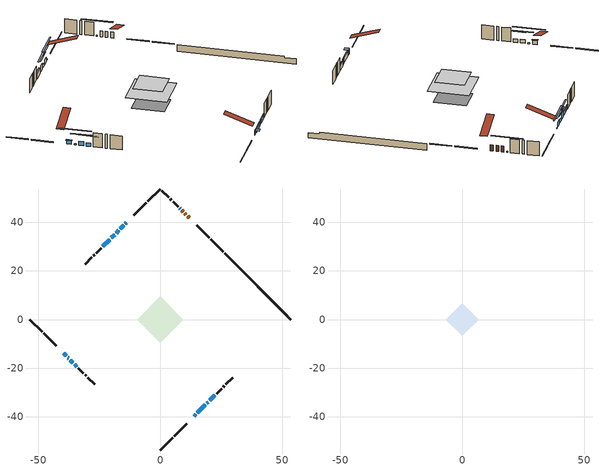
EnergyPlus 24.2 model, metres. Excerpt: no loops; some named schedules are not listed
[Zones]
conditioned space
 floor adiabatic (AdiabaticFloorConstruction): -9.52,0 0,9.52 9.52,0 0,-9.52 z2.9
 floor foundation (Slab1 construction): -6.79,0.73 -0.73,6.79 6.79,-0.73 0.73,-6.79 z-1.89
 wall outside (RimJoist1 construction): 0,-53.58 5.09,-48.49 / -53.58,0 -48.49,-5.09 / 0,53.58 -5.09,48.49 / 25.77,27.81 20.68,32.9 z0.46:0.76
 wall outside (RimJoist2 construction): 5.75,-47.83 10.84,-42.74 / -47.83,-5.75 -42.74,-10.84 / -5.75,47.83 -10.84,42.74 / 20.02,33.56 14.93,38.65 z0.46:0.76
 wall outside (AdiabaticWallConstruction 1): 11.89,41.7 11.22,42.36 / 10.57,43.01 10,43.58 / 9.34,44.24 8.8,44.78 z0.46:2.49
 wall outside (AdiabaticWallConstruction): 13.88,-39.7 14.61,-38.98 z0.46:2.04; 15.26,-38.32 18.49,-35.09 / 19.15,-34.43 19.69,-33.89 / 20.35,-33.24 22.47,-31.12 z0.46:2.06; -39.7,-13.88 -38.62,-14.96 / -36.92,-16.67 -35.84,-17.75 z0.46:1.81; 8.14,45.44 7.94,45.64 / -13.88,39.7 -14.28,39.3 / -37.96,-15.62 -37.57,-16.01 z0.46:0.82; -14.93,38.65 -16.35,37.23 / -20.75,32.84 -23.58,30 z0.46:2.11; -17.01,36.58 -18.09,35.5 z0.46:1.48; -18.74,34.84 -20.09,33.49 z0.46:2.54; -35.18,-18.4 -34.25,-19.34 z0.46:1.66
 wall outside (Wall1 construction): 23.12,-30.46 25.17,-28.41 / -33.59,-19.99 -31.55,-22.04 / -24.24,29.34 -26.28,27.3 / 7.29,46.29 5.25,48.34 z0.46:5.34
 wall outside (Wall2 construction): 25.82,-27.76 26.32,-27.26 / -30.89,-22.69 -30.39,-23.19 / -26.94,26.64 -27.44,26.14 / 4.59,48.99 4.09,49.49 z0.46:5.34
 wall outside (Wall3 construction): 26.98,-26.6 29.76,-23.83 / -29.73,-23.85 -26.96,-26.62 / -28.1,25.48 -30.87,22.71 / 3.43,50.15 0.66,52.93 z0.46:5.34
 wall foundation (FoundationWall1 construction): 26.43,27.16,-1.89 26.43,27.16,0.46 50.87,2.72,0.46 50.87,2.72,-0.08 53.58,0,-0.08 53.58,0,-1.89
 window (WindowConstruction 10): 13.88,-39.7 14.6,-38.98 z0.46:2.04
 window (WindowConstruction 7): 15.26,-38.32 18.49,-35.09 z0.46:2.06
 window (WindowConstruction 8): 19.15,-34.43 19.69,-33.89 z0.46:2.06
 window (WindowConstruction 9): -39.7,-13.88 -38.62,-14.96 z0.46:1.81
 window (WindowConstruction 11): 8.14,45.44 7.95,45.64 z0.46:0.82
 window (WindowConstruction 12): -13.88,39.7 -14.28,39.31 z0.46:0.82
 window (WindowConstruction 13): -37.96,-15.62 -37.57,-16.01 z0.46:0.82
 window (WindowConstruction): -14.93,38.65 -16.35,37.23 z0.46:2.11
 window (WindowConstruction 1): -17.01,36.57 -18.09,35.5 z0.46:1.47
 window (WindowConstruction 2): -18.74,34.84 -20.09,33.49 z0.46:2.54
 window (WindowConstruction 3): 20.35,-33.24 22.47,-31.12 z0.46:2.06
 window (WindowConstruction 4): -36.91,-16.67 -35.84,-17.74 z0.46:1.81
 window (WindowConstruction 5): -35.18,-18.4 -34.25,-19.33 z0.46:1.65
 window (WindowConstruction 6): -20.75,32.84 -23.58,30 z0.46:2.11
 door (Door): 11.88,41.7 11.22,42.36 z0.46:2.49
 door (Door 1): 10.57,43.02 10,43.58 z0.46:2.49
 door (Door 2): 9.34,44.24 8.8,44.78 z0.46:2.49
 ceiling adiabatic (AdiabaticFloorConstruction): 0,-9.52 9.52,0 0,9.52 -9.52,0 z2.9
attic - vented
 floor to conditioned space (Floor1 construction Reversed): -6.75,0 0,6.75 6.75,0 0,-6.75 z5.34
 roof outside (Roof1 construction): 13.23,-40.35,5.34 6.65,-33.78,8.44 4.92,-35.51,8.44 11.5,-42.09,5.34; -40.35,-13.23,5.34 -33.78,-6.65,8.44 -35.51,-4.92,8.44 -42.09,-11.5,5.34; -13.23,40.35,5.34 -6.65,33.78,8.44 -4.92,35.51,8.44 -11.5,42.09,5.34; 12.54,41.04,5.34 5.97,34.47,8.44 7.7,32.73,8.44 14.27,39.31,5.34
shading: 14.71,-38.87 13.78,-39.8 14.85,-40.88 15.79,-39.95 z2.19; 18.56,-35.02 15.2,-38.39 15.41,-38.6 18.77,-35.23 z2.15; 19.75,-33.83 19.09,-34.5 19.3,-34.71 19.97,-34.04 z2.15; -38.48,-15.1 -39.84,-13.74 -40.13,-14.03 -38.77,-15.4 z2.01; 4.38,49.21 11.71,41.87 12,42.16 4.67,49.5 z5.87; -17.85,35.74 -10.31,43.27 -10.6,43.56 -18.14,36.03 z5.87; -34,-19.58 -41.53,-12.05 -41.82,-12.34 -34.29,-19.87 z5.87; -18.22,35.36 -13.07,40.52 -13.36,40.81 -18.51,35.66 z4.75; -19.95,33.63 -15.14,38.44 -15.43,38.73 -20.24,33.92 z4.11; -21.96,31.63 -16.88,36.71 -17.17,37 -22.25,31.92 z5.18; 22.53,-31.05 20.28,-33.3 20.49,-33.51 22.74,-31.26 z2.15; -33.97,-19.61 -38.78,-14.8 -39.07,-15.09 -34.26,-19.9 z4.45; -32.38,-21.2 -37.05,-16.54 -37.34,-16.83 -32.67,-21.49 z4.29; -23.65,29.94 -20.68,32.9 -20.97,33.19 -23.94,30.23 z2.2
[Building]
Building 1: Terrain=Suburbs
[Site:Location]
Toronto City Centre_ON: Latitude {deg}=43.63; Longitude {deg}=-79.39; Time Zone {hr}=-5; Elevation {m}=77; Keep Site Location Information=Yes
[Site:GroundTemperature:Shallow]
5.01852, 3.26908, 3.12898, 3.95918, 7.29196, 10.6092, 13.4851, 15.3069, 15.4617, 13.9799, 11.1774, 7.9619
[Site:WaterMainsTemperature]
Calculation Method=Schedule; Temperature Schedule=mains temperature schedule
[Material] Roughness=Rough; Thermal Absorptance=0.9
Name | Thickness {m} | Conductivity {W/m-K} | Density {kg/m3} | Specific Heat {J/kg-K} | Solar Absorptance | Visible Absorptance
asphalt or fiberglass shingles | 0.00635 | 0.162714 | 1121.4 | 1465.45 | 0.4 | 0.4
ceiling loosefill ins | 0.0846667 | 0.0480833 | 16.02 | 1046.75 | 0.7 | 0.7
ceiling stud and cavity | 0.1397 | 0.162243 | 65.682 | 1177.47 | 0.7 | 0.7
concrete 4.0 in. | 0.1016 | 1.803125 | 2242.8 | 837.4 | 0.7 | 0.7
concrete 8.0 in. | 0.2032 | 1.803125 | 2242.8 | 837.4 | 0.7 | 0.7
door material | 0.04445 | 0.053851 | 512.64 | 1214.23 | 0.7 | 0.7
door material 1 | 0.04445 | 0.20624 | 512.64 | 1214.23 | 0.7 | 0.7
exterior vertical ins | 0.0460229 | 0.029427 | 32.04 | 1214.23 | 0.7 | 0.7
floor covering | 0.0127 | 0.0433444 | 54.468 | 1339.84 | 0.6 | 0.6
floor rigid ins; wall rigid ins | 0.512978 | 0.029427 | 32.04 | 1214.23 | 0.7 | 0.7
floor stud and cavity | 0.1397 | 1.75129 | 37.0049 | 1207.88 | 0.7 | 0.7
furniture material conditioned space 1 | 0.1524 | 0.115458 | 640.8 | 1214.23 | 0.6 | 0.6
gypsum board | 0.0127 | 0.160291 | 801 | 837.4 | 0.6 | 0.6
gypsum board 1 | 0.0127 | 0.160291 | 801 | 837.4 | 0.7 | 0.7
osb sheathing 0.5 in. | 0.0127 | 0.115458 | 512.64 | 1214.23 | 0.7 | 0.7
osb sheathing 0.75 in. | 0.01905 | 0.115458 | 512.64 | 1214.23 | 0.7 | 0.7
osb sheathing 2.0 in. | 0.0508 | 0.115458 | 512.64 | 1214.23 | 0.7 | 0.7
rim joist rigid ins | 0.051816 | 0.029427 | 32.04 | 1214.23 | 0.7 | 0.7
rim joist stud and cavity | 0.0508 | 0.0405436 | 125.044 | 1163.47 | 0.6 | 0.6
rim joist stud and cavity 1 | 0.0508 | 0.029095 | 125.044 | 1163.47 | 0.6 | 0.6
wall stud and cavity | 0.1397 | 0.0824723 | 139.0536 | 1170.24 | 0.7 | 0.7
wall stud and cavity 1 | 0.1397 | 0.0929022 | 139.0536 | 1170.24 | 0.7 | 0.7
wall stud and cavity 2 | 0.1397 | 0.0819611 | 139.0536 | 1170.24 | 0.7 | 0.7
wall stud and cavity 3 | 0.0889 | 0.380278 | 52.3479 | 1209.89 | 0.7 | 0.7
wall stud and cavity 4 | 0.0889 | 0.391764 | 83.0341 | 1211.67 | 0.7 | 0.7
wood siding | 0.0254 | 0.102417 | 544.68 | 1172.36 | 0.4 | 0.4
wood siding 1; wood siding 2; wood siding 3 | 0.0254 | 0.102417 | 544.68 | 1172.36 | 0.7 | 0.7
[WindowMaterial:SimpleGlazingSystem]
Name | U-Factor {W/m2-K} | Solar Heat Gain Coefficient
WindowMaterial | 3.29721 | 0.7
WindowMaterial 1 | 3.30119 | 0.67
WindowMaterial 2 | 4.56 | 0.68
WindowMaterial 3 | 3.29438 | 0.7
WindowMaterial 4 | 3.298918 | 0.68
WindowMaterial 5 | 3.296079 | 0.7
WindowMaterial 6 | 3.304596 | 0.65
WindowMaterial 7 | 3.7259 | 0.65
WindowMaterial 8 | 7.91684 | 0.35
[Construction]
AdiabaticFloorConstruction: floor stud and cavity, floor rigid ins, osb sheathing 0.75 in., floor covering
AdiabaticWallConstruction: wood siding 2, wall rigid ins, wall stud and cavity 3, gypsum board
AdiabaticWallConstruction 1: wood siding 3, wall rigid ins, wall stud and cavity 3, gypsum board
Door; Door 1: door material
Door 2: door material 1
Floor1 construction Reversed: gypsum board, ceiling stud and cavity, ceiling loosefill ins
FoundationWall1 construction: concrete 8.0 in., gypsum board 1
furniture construction conditioned space 1: furniture material conditioned space 1
PartitionWallConstruction: gypsum board, wall stud and cavity 4, gypsum board
RimJoist1 construction: wood siding 1, rim joist rigid ins, osb sheathing 2.0 in., rim joist stud and cavity
RimJoist2 construction: wood siding 1, osb sheathing 2.0 in., rim joist stud and cavity 1
Roof1 construction: asphalt or fiberglass shingles
Slab1 construction: concrete 4.0 in.
Wall1 construction: wood siding, osb sheathing 0.5 in., wall stud and cavity, gypsum board
Wall2 construction: wood siding, osb sheathing 0.5 in., wall stud and cavity 1, gypsum board
Wall3 construction: wood siding, osb sheathing 0.5 in., wall stud and cavity 2, gypsum board
WindowConstruction; WindowConstruction 6: WindowMaterial
WindowConstruction 1; WindowConstruction 5: WindowMaterial 1
WindowConstruction 10: WindowMaterial 7
WindowConstruction 11; WindowConstruction 12; WindowConstruction 13: WindowMaterial 8
WindowConstruction 2: WindowMaterial 2
WindowConstruction 3: WindowMaterial 3
WindowConstruction 4; WindowConstruction 9: WindowMaterial 4
WindowConstruction 7: WindowMaterial 5
WindowConstruction 8: WindowMaterial 6
[Zone] Multiplier=1; Part of Total Floor Area=Yes
Name | Volume {m3}
attic - vented | 45.8577
conditioned space | 686.4
[Space]
Name | Zone | Volume {m3}
attic - vented 1 | attic - vented | 45.8577
conditioned space 1 | conditioned space | 686.4
[ZoneInfiltration:EffectiveLeakageArea]
infil attic - vented 1: Zone or Space=attic - vented 1; Schedule=Always On Discrete; Effective Air Leakage Area {cm2}=3837.47; Stack Coefficient=0.000215535; Wind Coefficient=9.91925e-06
[ZoneMixing]
whole house fan mix: Zone or Space=attic - vented; Schedule=Always On Continuous; Design Flow Rate Calculation Method=Flow/Zone; Design Flow Rate {m3/s}=0; Source Zone or Space=conditioned space
[SurfaceProperty:ExposedFoundationPerimeter]
Slab1: Exposed Perimeter Calculation Method=TotalExposedPerimeter; Total Exposed Perimeter {m}=38.404
[InternalMass] Zone or ZoneList=conditioned space; Space or SpaceList=conditioned space 1
Name | Construction | Surface Area {m2}
furniture mass conditioned space 1 | furniture construction conditioned space 1 | 108.96
partition wall mass | PartitionWallConstruction | 272.4
[Lights]
interior lighting: Zone or ZoneList or Space or SpaceList=conditioned space 1; Schedule=interior lighting schedule; Design Level Calculation Method=LightingLevel; Lighting Level {W}=343.2; Return Air Fraction=0; Fraction Radiant=0.6; Fraction Visible=0.2; Fraction Replaceable=1
[People]
occupants: Zone or ZoneList or Space or SpaceList=conditioned space 1; Number of People Schedule=occupants schedule; Number of People Calculation Method=People; Number of People=3; Fraction Radiant=0.314171; Sensible Heat Fraction=0.56303; Activity Level Schedule=occupants activity schedule; Carbon Dioxide Generation Rate {m3/s-W}=0; Enable ASHRAE 55 Comfort Warnings=No; Mean Radiant Temperature Calculation Type=EnclosureAveraged
[ElectricEquipment] Zone or ZoneList or Space or SpaceList=conditioned space 1; Design Level Calculation Method=EquipmentLevel
Name | Schedule | Design Level {W} | Fraction Latent | Fraction Radiant | Fraction Lost
clothes dryer | clothes dryer schedule | 140.772 | 0.015 | 0.081 | 0.85
clothes washer | clothes washer schedule | 32.1985 | 0.03 | 0.162 | 0.7
cooking range | cooking range schedule | 215.147 | 0.08 | 0.432 | 0.2
dishwasher | dishwasher schedule | 66.8632 | 0.3 | 0.18 | 0.4
fridge | fridge schedule | 72.9452 | 0 | 0.6 | 0
mech vent bath fan 0 | mech vent bath fan 0 schedule | 50.2 | 0 | 0 | 1
mech vent bath fan 1 | mech vent bath fan 1 schedule | 50.2 | 0 | 0 | 1
mech vent bath fan 2 | mech vent bath fan 2 schedule | 50.2 | 0 | 0 | 1
mech vent house fan | mech vent house fan schedule | 0 | 0 | 0 | 1
mech vent house fan cfis | mech vent house fan cfis schedule | 0 | 0 | 0 | 0
mech vent range fan 0 | mech vent range fan 0 schedule | 57 | 0 | 0 | 1
misc plug loads | misc plug loads schedule | 494.7 | 0.045 | 0.513 | 0.1
whole house fan | Always On Discrete | 0 | 0 | 0 | 1
[OtherEquipment] Zone or ZoneList or Space or SpaceList=conditioned space 1; Design Level Calculation Method=EquipmentLevel
Name | Fuel Type | Schedule | Design Level {W} | Fraction Latent | Fraction Radiant | Fraction Lost
clothes dryer 1 | Electricity | clothes dryer schedule | 0 | 0.015 | 0.081 | 0.85
cooking range 1 | Electricity | cooking range schedule | 0 | 0.08 | 0.432 | 0.2
general water use latent | None | general water use schedule | 62.594 | 1 | 0 | 0
general water use sensible | None | general water use schedule | -61.6891 | 0 | 0.6 | 0
mech vent house fan latent load | None | Always On Discrete | 0 | 1 | 0 | 0
mech vent house fan sensible load | None | Always On Discrete | 0 | 0 | 0 | 0
water heater energy adjustment1 | NaturalGas | Always On Discrete | 0.01 | 0 | 0 | 1
[ZoneInfiltration:DesignFlowRate] Zone or ZoneList or Space or SpaceList=conditioned space 1; Schedule=Always On Discrete; Design Flow Rate Calculation Method=Flow/Zone; Design Flow Rate {m3/s}=0
infil flow; natural vent flow; whole house fan flow
[Foundation:Kiva]
Foundation Kiva 1: Initial Indoor Air Temperature {C}=18; Wall Height Above Grade {m}=0.460004; Wall Depth Below Slab {m}=0.2032; Custom Block Material Name 1=exterior vertical ins; Custom Block Depth 1 {m}=2.350008; Custom Block X Position 1 {m}=0.2159; Custom Block Z Position 1 {m}=0
[Foundation:Kiva:Settings]
Soil Conductivity {W/m-K}=0.849921; Soil Density {kg/m3}=1842.3; Soil Specific Heat {J/kg-K}=418.7; Ground Solar Absorptivity=0.9; Ground Thermal Absorptivity=0.9; Ground Surface Roughness {m}=0.03; Far-Field Width {m}=40; Deep-Ground Boundary Condition=ZeroFlux; Deep-Ground Depth {m}=40; Minimum Cell Dimension {m}=0.2; Maximum Cell Growth Coefficient=3; Simulation Timestep=Timestep
[Exterior:Lights]
exterior lighting: Schedule=exterior lighting schedule; Design Level {W}=75.6
[Schedule:Constant]
Name | Hourly Value
Always On Continuous; mech vent house fan schedule; mech vent house fan cfis schedule; Always On Discrete | 1
occupants activity schedule | 117.228
fridge schedule | 0
[Schedule:Week:Daily]
interior lighting schedule Week Rule - Jan1-Jan27: interior lighting schedule day, interior lighting schedule day, interior lighting schedule day, interior lighting schedule day, interior lighting schedule day, interior lighting schedule day, interior lighting schedule day, interior lighting schedule default day, interior lighting schedule default day, interior lighting schedule default day, interior lighting schedule default day, interior lighting schedule default day
interior lighting schedule Week Rule - Jan28-Feb3: interior lighting schedule day, interior lighting schedule day, interior lighting schedule day, interior lighting schedule day, interior lighting schedule day 1, interior lighting schedule day 1, interior lighting schedule day 1, interior lighting schedule default day, interior lighting schedule default day, interior lighting schedule default day, interior lighting schedule default day, interior lighting schedule default day
interior lighting schedule Week Rule - Feb4-Feb24: interior lighting schedule day 1, interior lighting schedule day 1, interior lighting schedule day 1, interior lighting schedule day 1, interior lighting schedule day 1, interior lighting schedule day 1, interior lighting schedule day 1, interior lighting schedule default day, interior lighting schedule default day, interior lighting schedule default day, interior lighting schedule default day, interior lighting schedule default day
interior lighting schedule Week Rule - Feb25-Mar3: interior lighting schedule day 1, interior lighting schedule day 1, interior lighting schedule day 1, interior lighting schedule day 1, interior lighting schedule day 2, interior lighting schedule day 2, interior lighting schedule day 2, interior lighting schedule default day, interior lighting schedule default day, interior lighting schedule default day, interior lighting schedule default day, interior lighting schedule default day
interior lighting schedule Week Rule - Mar4-Mar31: interior lighting schedule day 2, interior lighting schedule day 2, interior lighting schedule day 2, interior lighting schedule day 2, interior lighting schedule day 2, interior lighting schedule day 2, interior lighting schedule day 2, interior lighting schedule default day, interior lighting schedule default day, interior lighting schedule default day, interior lighting schedule default day, interior lighting schedule default day
interior lighting schedule Week Rule - Apr1-Apr28: interior lighting schedule day 3, interior lighting schedule day 3, interior lighting schedule day 3, interior lighting schedule day 3, interior lighting schedule day 3, interior lighting schedule day 3, interior lighting schedule day 3, interior lighting schedule default day, interior lighting schedule default day, interior lighting schedule default day, interior lighting schedule default day, interior lighting schedule default day
interior lighting schedule Week Rule - Apr29-May5: interior lighting schedule day 3, interior lighting schedule day 3, interior lighting schedule day 4, interior lighting schedule day 4, interior lighting schedule day 4, interior lighting schedule day 4, interior lighting schedule day 4, interior lighting schedule default day, interior lighting schedule default day, interior lighting schedule default day, interior lighting schedule default day, interior lighting schedule default day
interior lighting schedule Week Rule - May6-May26: interior lighting schedule day 4, interior lighting schedule day 4, interior lighting schedule day 4, interior lighting schedule day 4, interior lighting schedule day 4, interior lighting schedule day 4, interior lighting schedule day 4, interior lighting schedule default day, interior lighting schedule default day, interior lighting schedule default day, interior lighting schedule default day, interior lighting schedule default day
interior lighting schedule Week Rule - May27-Jun2: interior lighting schedule day 4, interior lighting schedule day 4, interior lighting schedule day 4, interior lighting schedule day 4, interior lighting schedule day 4, interior lighting schedule day 5, interior lighting schedule day 5, interior lighting schedule default day, interior lighting schedule default day, interior lighting schedule default day, interior lighting schedule default day, interior lighting schedule default day
interior lighting schedule Week Rule - Jun3-Jun30: interior lighting schedule day 5, interior lighting schedule day 5, interior lighting schedule day 5, interior lighting schedule day 5, interior lighting schedule day 5, interior lighting schedule day 5, interior lighting schedule day 5, interior lighting schedule default day, interior lighting schedule default day, interior lighting schedule default day, interior lighting schedule default day, interior lighting schedule default day
interior lighting schedule Week Rule - Jul1-Jul28: interior lighting schedule day 6, interior lighting schedule day 6, interior lighting schedule day 6, interior lighting schedule day 6, interior lighting schedule day 6, interior lighting schedule day 6, interior lighting schedule day 6, interior lighting schedule default day, interior lighting schedule default day, interior lighting schedule default day, interior lighting schedule default day, interior lighting schedule default day
interior lighting schedule Week Rule - Jul29-Aug4: interior lighting schedule day 6, interior lighting schedule day 6, interior lighting schedule day 6, interior lighting schedule day 7, interior lighting schedule day 7, interior lighting schedule day 7, interior lighting schedule day 7, interior lighting schedule default day, interior lighting schedule default day, interior lighting schedule default day, interior lighting schedule default day, interior lighting schedule default day
interior lighting schedule Week Rule - Aug5-Aug25: interior lighting schedule day 7, interior lighting schedule day 7, interior lighting schedule day 7, interior lighting schedule day 7, interior lighting schedule day 7, interior lighting schedule day 7, interior lighting schedule day 7, interior lighting schedule default day, interior lighting schedule default day, interior lighting schedule default day, interior lighting schedule default day, interior lighting schedule default day
interior lighting schedule Week Rule - Aug26-Sep1: interior lighting schedule day 7, interior lighting schedule day 7, interior lighting schedule day 7, interior lighting schedule day 7, interior lighting schedule day 7, interior lighting schedule day 7, interior lighting schedule day 8, interior lighting schedule default day, interior lighting schedule default day, interior lighting schedule default day, interior lighting schedule default day, interior lighting schedule default day
interior lighting schedule Week Rule - Sep2-Sep29: interior lighting schedule day 8, interior lighting schedule day 8, interior lighting schedule day 8, interior lighting schedule day 8, interior lighting schedule day 8, interior lighting schedule day 8, interior lighting schedule day 8, interior lighting schedule default day, interior lighting schedule default day, interior lighting schedule default day, interior lighting schedule default day, interior lighting schedule default day
interior lighting schedule Week Rule - Sep30-Oct6: interior lighting schedule day 8, interior lighting schedule day 9, interior lighting schedule day 9, interior lighting schedule day 9, interior lighting schedule day 9, interior lighting schedule day 9, interior lighting schedule day 9, interior lighting schedule default day, interior lighting schedule default day, interior lighting schedule default day, interior lighting schedule default day, interior lighting schedule default day
interior lighting schedule Week Rule - Oct7-Oct27: interior lighting schedule day 9, interior lighting schedule day 9, interior lighting schedule day 9, interior lighting schedule day 9, interior lighting schedule day 9, interior lighting schedule day 9, interior lighting schedule day 9, interior lighting schedule default day, interior lighting schedule default day, interior lighting schedule default day, interior lighting schedule default day, interior lighting schedule default day
interior lighting schedule Week Rule - Oct28-Nov3: interior lighting schedule day 9, interior lighting schedule day 9, interior lighting schedule day 9, interior lighting schedule day 9, interior lighting schedule day 10, interior lighting schedule day 10, interior lighting schedule day 10, interior lighting schedule default day, interior lighting schedule default day, interior lighting schedule default day, interior lighting schedule default day, interior lighting schedule default day
interior lighting schedule Week Rule - Nov4-Nov24: interior lighting schedule day 10, interior lighting schedule day 10, interior lighting schedule day 10, interior lighting schedule day 10, interior lighting schedule day 10, interior lighting schedule day 10, interior lighting schedule day 10, interior lighting schedule default day, interior lighting schedule default day, interior lighting schedule default day, interior lighting schedule default day, interior lighting schedule default day
interior lighting schedule Week Rule - Nov25-Dec1: interior lighting schedule day 10, interior lighting schedule day 10, interior lighting schedule day 10, interior lighting schedule day 10, interior lighting schedule day 10, interior lighting schedule day 10, interior lighting schedule day 11, interior lighting schedule default day, interior lighting schedule default day, interior lighting schedule default day, interior lighting schedule default day, interior lighting schedule default day
interior lighting schedule Week Rule - Dec2-Dec31: interior lighting schedule day 11, interior lighting schedule day 11, interior lighting schedule day 11, interior lighting schedule day 11, interior lighting schedule day 11, interior lighting schedule day 11, interior lighting schedule day 11, interior lighting schedule default day, interior lighting schedule default day, interior lighting schedule default day, interior lighting schedule default day, interior lighting schedule default day
occupants schedule Week Rule - Jan1-Dec31: occupants schedule day, occupants schedule day, occupants schedule day, occupants schedule day, occupants schedule day, occupants schedule day, occupants schedule day, occupants schedule default day, occupants schedule default day, occupants schedule default day, occupants schedule default day, occupants schedule default day
clothes dryer schedule Week Rule - Jan1-Dec31: clothes dryer schedule day, clothes dryer schedule day, clothes dryer schedule day, clothes dryer schedule day, clothes dryer schedule day, clothes dryer schedule day, clothes dryer schedule day, clothes dryer schedule default day, clothes dryer schedule default day, clothes dryer schedule default day, clothes dryer schedule default day, clothes dryer schedule default day
clothes washer schedule Week Rule - Jan1-Dec31: clothes washer schedule day, clothes washer schedule day, clothes washer schedule day, clothes washer schedule day, clothes washer schedule day, clothes washer schedule day, clothes washer schedule day, clothes washer schedule default day, clothes washer schedule default day, clothes washer schedule default day, clothes washer schedule default day, clothes washer schedule default day
cooking range schedule Week Rule - Jan1-Dec31: cooking range schedule day, cooking range schedule day, cooking range schedule day, cooking range schedule day, cooking range schedule day, cooking range schedule day, cooking range schedule day, cooking range schedule default day, cooking range schedule default day, cooking range schedule default day, cooking range schedule default day, cooking range schedule default day
dishwasher schedule Week Rule - Jan1-Dec31: dishwasher schedule day, dishwasher schedule day, dishwasher schedule day, dishwasher schedule day, dishwasher schedule day, dishwasher schedule day, dishwasher schedule day, dishwasher schedule default day, dishwasher schedule default day, dishwasher schedule default day, dishwasher schedule default day, dishwasher schedule default day
mech vent bath fan 0 schedule Week Rule - Jan1-Dec31: mech vent bath fan 0 schedule day, mech vent bath fan 0 schedule day, mech vent bath fan 0 schedule day, mech vent bath fan 0 schedule day, mech vent bath fan 0 schedule day, mech vent bath fan 0 schedule day, mech vent bath fan 0 schedule day, mech vent bath fan 0 schedule default day, mech vent bath fan 0 schedule default day, mech vent bath fan 0 schedule default day, mech vent bath fan 0 schedule default day, mech vent bath fan 0 schedule default day
mech vent bath fan 1 schedule Week Rule - Jan1-Dec31: mech vent bath fan 1 schedule day, mech vent bath fan 1 schedule day, mech vent bath fan 1 schedule day, mech vent bath fan 1 schedule day, mech vent bath fan 1 schedule day, mech vent bath fan 1 schedule day, mech vent bath fan 1 schedule day, mech vent bath fan 1 schedule default day, mech vent bath fan 1 schedule default day, mech vent bath fan 1 schedule default day, mech vent bath fan 1 schedule default day, mech vent bath fan 1 schedule default day
mech vent bath fan 2 schedule Week Rule - Jan1-Dec31: mech vent bath fan 2 schedule day, mech vent bath fan 2 schedule day, mech vent bath fan 2 schedule day, mech vent bath fan 2 schedule day, mech vent bath fan 2 schedule day, mech vent bath fan 2 schedule day, mech vent bath fan 2 schedule day, mech vent bath fan 2 schedule default day, mech vent bath fan 2 schedule default day, mech vent bath fan 2 schedule default day, mech vent bath fan 2 schedule default day, mech vent bath fan 2 schedule default day
mech vent range fan 0 schedule Week Rule - Jan1-Dec31: mech vent range fan 0 schedule day, mech vent range fan 0 schedule day, mech vent range fan 0 schedule day, mech vent range fan 0 schedule day, mech vent range fan 0 schedule day, mech vent range fan 0 schedule day, mech vent range fan 0 schedule day, mech vent range fan 0 schedule default day, mech vent range fan 0 schedule default day, mech vent range fan 0 schedule default day, mech vent range fan 0 schedule default day, mech vent range fan 0 schedule default day
misc plug loads schedule Week Rule - Jan1-Dec31: misc plug loads schedule day, misc plug loads schedule day, misc plug loads schedule day, misc plug loads schedule day, misc plug loads schedule day, misc plug loads schedule day, misc plug loads schedule day, misc plug loads schedule default day, misc plug loads schedule default day, misc plug loads schedule default day, misc plug loads schedule default day, misc plug loads schedule default day
general water use schedule Week Rule - Jan1-Dec31: general water use schedule day, general water use schedule day, general water use schedule day, general water use schedule day, general water use schedule day, general water use schedule day, general water use schedule day, general water use schedule default day, general water use schedule default day, general water use schedule default day, general water use schedule default day, general water use schedule default day
exterior lighting schedule Week Rule - Jan1-Jan27: exterior lighting schedule day, exterior lighting schedule day, exterior lighting schedule day, exterior lighting schedule day, exterior lighting schedule day, exterior lighting schedule day, exterior lighting schedule day, exterior lighting schedule default day, exterior lighting schedule default day, exterior lighting schedule default day, exterior lighting schedule default day, exterior lighting schedule default day
exterior lighting schedule Week Rule - Jan28-Feb3: exterior lighting schedule day, exterior lighting schedule day, exterior lighting schedule day, exterior lighting schedule day, exterior lighting schedule day 1, exterior lighting schedule day 1, exterior lighting schedule day 1, exterior lighting schedule default day, exterior lighting schedule default day, exterior lighting schedule default day, exterior lighting schedule default day, exterior lighting schedule default day
exterior lighting schedule Week Rule - Feb4-Feb24: exterior lighting schedule day 1, exterior lighting schedule day 1, exterior lighting schedule day 1, exterior lighting schedule day 1, exterior lighting schedule day 1, exterior lighting schedule day 1, exterior lighting schedule day 1, exterior lighting schedule default day, exterior lighting schedule default day, exterior lighting schedule default day, exterior lighting schedule default day, exterior lighting schedule default day
exterior lighting schedule Week Rule - Feb25-Mar3: exterior lighting schedule day 1, exterior lighting schedule day 1, exterior lighting schedule day 1, exterior lighting schedule day 1, exterior lighting schedule day 2, exterior lighting schedule day 2, exterior lighting schedule day 2, exterior lighting schedule default day, exterior lighting schedule default day, exterior lighting schedule default day, exterior lighting schedule default day, exterior lighting schedule default day
exterior lighting schedule Week Rule - Mar4-Mar31: exterior lighting schedule day 2, exterior lighting schedule day 2, exterior lighting schedule day 2, exterior lighting schedule day 2, exterior lighting schedule day 2, exterior lighting schedule day 2, exterior lighting schedule day 2, exterior lighting schedule default day, exterior lighting schedule default day, exterior lighting schedule default day, exterior lighting schedule default day, exterior lighting schedule default day
exterior lighting schedule Week Rule - Apr1-Apr28: exterior lighting schedule day 3, exterior lighting schedule day 3, exterior lighting schedule day 3, exterior lighting schedule day 3, exterior lighting schedule day 3, exterior lighting schedule day 3, exterior lighting schedule day 3, exterior lighting schedule default day, exterior lighting schedule default day, exterior lighting schedule default day, exterior lighting schedule default day, exterior lighting schedule default day
exterior lighting schedule Week Rule - Apr29-May5: exterior lighting schedule day 3, exterior lighting schedule day 3, exterior lighting schedule day 4, exterior lighting schedule day 4, exterior lighting schedule day 4, exterior lighting schedule day 4, exterior lighting schedule day 4, exterior lighting schedule default day, exterior lighting schedule default day, exterior lighting schedule default day, exterior lighting schedule default day, exterior lighting schedule default day
exterior lighting schedule Week Rule - May6-May26: exterior lighting schedule day 4, exterior lighting schedule day 4, exterior lighting schedule day 4, exterior lighting schedule day 4, exterior lighting schedule day 4, exterior lighting schedule day 4, exterior lighting schedule day 4, exterior lighting schedule default day, exterior lighting schedule default day, exterior lighting schedule default day, exterior lighting schedule default day, exterior lighting schedule default day
exterior lighting schedule Week Rule - May27-Jun2: exterior lighting schedule day 4, exterior lighting schedule day 4, exterior lighting schedule day 4, exterior lighting schedule day 4, exterior lighting schedule day 4, exterior lighting schedule day 5, exterior lighting schedule day 5, exterior lighting schedule default day, exterior lighting schedule default day, exterior lighting schedule default day, exterior lighting schedule default day, exterior lighting schedule default day
exterior lighting schedule Week Rule - Jun3-Jun30: exterior lighting schedule day 5, exterior lighting schedule day 5, exterior lighting schedule day 5, exterior lighting schedule day 5, exterior lighting schedule day 5, exterior lighting schedule day 5, exterior lighting schedule day 5, exterior lighting schedule default day, exterior lighting schedule default day, exterior lighting schedule default day, exterior lighting schedule default day, exterior lighting schedule default day
exterior lighting schedule Week Rule - Jul1-Jul28: exterior lighting schedule day 6, exterior lighting schedule day 6, exterior lighting schedule day 6, exterior lighting schedule day 6, exterior lighting schedule day 6, exterior lighting schedule day 6, exterior lighting schedule day 6, exterior lighting schedule default day, exterior lighting schedule default day, exterior lighting schedule default day, exterior lighting schedule default day, exterior lighting schedule default day
exterior lighting schedule Week Rule - Jul29-Aug4: exterior lighting schedule day 6, exterior lighting schedule day 6, exterior lighting schedule day 6, exterior lighting schedule day 7, exterior lighting schedule day 7, exterior lighting schedule day 7, exterior lighting schedule day 7, exterior lighting schedule default day, exterior lighting schedule default day, exterior lighting schedule default day, exterior lighting schedule default day, exterior lighting schedule default day
exterior lighting schedule Week Rule - Aug5-Aug25: exterior lighting schedule day 7, exterior lighting schedule day 7, exterior lighting schedule day 7, exterior lighting schedule day 7, exterior lighting schedule day 7, exterior lighting schedule day 7, exterior lighting schedule day 7, exterior lighting schedule default day, exterior lighting schedule default day, exterior lighting schedule default day, exterior lighting schedule default day, exterior lighting schedule default day
[Schedule:Year]
interior lighting schedule: interior lighting schedule Week Rule - Jan1-Jan27, 1, 1, 1, 27, interior lighting schedule Week Rule - Jan28-Feb3, 1, 28, 2, 3, interior lighting schedule Week Rule - Feb4-Feb24, 2, 4, 2, 24, interior lighting schedule Week Rule - Feb25-Mar3, 2, 25, 3, 3, interior lighting schedule Week Rule - Mar4-Mar31, 3, 4, 3, 31, interior lighting schedule Week Rule - Apr1-Apr28, 4, 1, 4, 28, interior lighting schedule Week Rule - Apr29-May5, 4, 29, 5, 5, interior lighting schedule Week Rule - May6-May26, 5, 6, 5, 26, interior lighting schedule Week Rule - May27-Jun2, 5, 27, 6, 2, interior lighting schedule Week Rule - Jun3-Jun30, 6, 3, 6, 30, interior lighting schedule Week Rule - Jul1-Jul28, 7, 1, 7, 28, interior lighting schedule Week Rule - Jul29-Aug4, 7, 29, 8, 4, interior lighting schedule Week Rule - Aug5-Aug25, 8, 5, 8, 25, interior lighting schedule Week Rule - Aug26-Sep1, 8, 26, 9, 1, interior lighting schedule Week Rule - Sep2-Sep29, 9, 2, 9, 29, interior lighting schedule Week Rule - Sep30-Oct6, 9, 30, 10, 6, interior lighting schedule Week Rule - Oct7-Oct27, 10, 7, 10, 27, interior lighting schedule Week Rule - Oct28-Nov3, 10, 28, 11, 3, interior lighting schedule Week Rule - Nov4-Nov24, 11, 4, 11, 24, interior lighting schedule Week Rule - Nov25-Dec1, 11, 25, 12, 1, interior lighting schedule Week Rule - Dec2-Dec31, 12, 2, 12, 31
occupants schedule: occupants schedule Week Rule - Jan1-Dec31, 1, 1, 12, 31
clothes dryer schedule: clothes dryer schedule Week Rule - Jan1-Dec31, 1, 1, 12, 31
clothes washer schedule: clothes washer schedule Week Rule - Jan1-Dec31, 1, 1, 12, 31
cooking range schedule: cooking range schedule Week Rule - Jan1-Dec31, 1, 1, 12, 31
dishwasher schedule: dishwasher schedule Week Rule - Jan1-Dec31, 1, 1, 12, 31
mech vent bath fan 0 schedule: mech vent bath fan 0 schedule Week Rule - Jan1-Dec31, 1, 1, 12, 31
mech vent bath fan 1 schedule: mech vent bath fan 1 schedule Week Rule - Jan1-Dec31, 1, 1, 12, 31
mech vent bath fan 2 schedule: mech vent bath fan 2 schedule Week Rule - Jan1-Dec31, 1, 1, 12, 31
mech vent range fan 0 schedule: mech vent range fan 0 schedule Week Rule - Jan1-Dec31, 1, 1, 12, 31
misc plug loads schedule: misc plug loads schedule Week Rule - Jan1-Dec31, 1, 1, 12, 31
general water use schedule: general water use schedule Week Rule - Jan1-Dec31, 1, 1, 12, 31
exterior lighting schedule: exterior lighting schedule Week Rule - Jan1-Jan27, 1, 1, 1, 27, exterior lighting schedule Week Rule - Jan28-Feb3, 1, 28, 2, 3, exterior lighting schedule Week Rule - Feb4-Feb24, 2, 4, 2, 24, exterior lighting schedule Week Rule - Feb25-Mar3, 2, 25, 3, 3, exterior lighting schedule Week Rule - Mar4-Mar31, 3, 4, 3, 31, exterior lighting schedule Week Rule - Apr1-Apr28, 4, 1, 4, 28, exterior lighting schedule Week Rule - Apr29-May5, 4, 29, 5, 5, exterior lighting schedule Week Rule - May6-May26, 5, 6, 5, 26, exterior lighting schedule Week Rule - May27-Jun2, 5, 27, 6, 2, exterior lighting schedule Week Rule - Jun3-Jun30, 6, 3, 6, 30, exterior lighting schedule Week Rule - Jul1-Jul28, 7, 1, 7, 28, exterior lighting schedule Week Rule - Jul29-Aug4, 7, 29, 8, 4, exterior lighting schedule Week Rule - Aug5-Aug25, 8, 5, 8, 25, exterior lighting schedule Week Rule - Aug26-Sep1, 8, 26, 9, 1, exterior lighting schedule Week Rule - Sep2-Sep29, 9, 2, 9, 29, exterior lighting schedule Week Rule - Sep30-Oct6, 9, 30, 10, 6, exterior lighting schedule Week Rule - Oct7-Oct27, 10, 7, 10, 27, exterior lighting schedule Week Rule - Oct28-Nov3, 10, 28, 11, 3, exterior lighting schedule Week Rule - Nov4-Nov24, 11, 4, 11, 24, exterior lighting schedule Week Rule - Nov25-Dec1, 11, 25, 12, 1, exterior lighting schedule Week Rule - Dec2-Dec31, 12, 2, 12, 31
[Schedule:Compact]
mains temperature schedule: Through: 01/01, For: AllDays, Until: 24:00, 8.80333, Through: 01/02, For: AllDays, Until: 24:00, 8.74333, Through: 01/03, For: AllDays, Until: 24:00, 8.68389, Through: 01/04, For: AllDays, Until: 24:00, 8.62611, Through: 01/05, For: AllDays, Until: 24:00, 8.56944, Through: 01/06, For: AllDays, Until: 24:00, 8.51389, Through: 01/07, For: AllDays, Until: 24:00, 8.45944, Through: 01/08, For: AllDays, Until: 24:00, 8.40611, Through: 01/09, For: AllDays, Until: 24:00, 8.35389, Through: 01/10, For: AllDays, Until: 24:00, 8.30278, Through: 01/11, For: AllDays, Until: 24:00, 8.25333, Through: 01/12, For: AllDays, Until: 24:00, 8.205, Through: 01/13, For: AllDays, Until: 24:00, 8.15778, Through: 01/14, For: AllDays, Until: 24:00, 8.11222, Through: 01/15, For: AllDays, Until: 24:00, 8.06778, Through: 01/16, For: AllDays, Until: 24:00, 8.02444, Through: 01/17, For: AllDays, Until: 24:00, 7.98222, Through: 01/18, For: AllDays, Until: 24:00, 7.94167, Through: 01/19, For: AllDays, Until: 24:00, 7.90222, Through: 01/20, For: AllDays, Until: 24:00, 7.86444, Through: 01/21, For: AllDays, Until: 24:00, 7.82778, Through: 01/22, For: AllDays, Until: 24:00, 7.79278, Through: 01/23, For: AllDays, Until: 24:00, 7.75889, Through: 01/24, For: AllDays, Until: 24:00, 7.72667, Through: 01/25, For: AllDays, Until: 24:00, 7.69556, Through: 01/26, For: AllDays, Until: 24:00, 7.66611, Through: 01/27, For: AllDays, Until: 24:00, 7.63778, Through: 01/28, For: AllDays, Until: 24:00, 7.61111, Through: 01/29, For: AllDays, Until: 24:00, 7.58556, Through: 01/30, For: AllDays, Until: 24:00, 7.56167, Through: 01/31, For: AllDays, Until: 24:00, 7.53944, Through: 02/01, For: AllDays, Until: 24:00, 7.51833, Through: 02/02, For: AllDays, Until: 24:00, 7.49889, Through: 02/03, For: AllDays, Until: 24:00, 7.48111, Through: 02/04, For: AllDays, Until: 24:00, 7.46444, Through: 02/05, For: AllDays, Until: 24:00, 7.44944, Through: 02/06, For: AllDays, Until: 24:00, 7.43556, Through: 02/07, For: AllDays, Until: 24:00, 7.42333, Through: 02/08, For: AllDays, Until: 24:00, 7.41278, Through: 02/09, For: AllDays, Until: 24:00, 7.40389, Through: 02/10, For: AllDays, Until: 24:00, 7.39611, Through: 02/11, For: AllDays, Until: 24:00, 7.39, Through: 02/12, For: AllDays, Until: 24:00, 7.38556, Through: 02/13, For: AllDays, Until: 24:00, 7.38222, Through: 02/14, For: AllDays, Until: 24:00, 7.38056, Through: 02/15, For: AllDays, Until: 24:00, 7.38056, Through: 02/16, For: AllDays, Until: 24:00, 7.38222, Through: 02/17, For: AllDays, Until: 24:00, 7.385, Through: 02/18, For: AllDays, Until: 24:00, 7.38944, Through: 02/19, For: AllDays, Until: 24:00, 7.395, Through: 02/20, For: AllDays, Until: 24:00, 7.40278, Through: 02/21, For: AllDays, Until: 24:00, 7.41167, Through: 02/22, For: AllDays, Until: 24:00, 7.42222, Through: 02/23, For: AllDays, Until: 24:00, 7.43389, Through: 02/24, For: AllDays, Until: 24:00, 7.44722, Through: 02/25, For: AllDays, Until: 24:00, 7.46222, Through: 02/26, For: AllDays, Until: 24:00, 7.47833, Through: 02/27, For: AllDays, Until: 24:00, 7.49611, Through: 02/28, For: AllDays, Until: 24:00, 7.51556, Through: 03/01, For: AllDays, Until: 24:00, 7.53667, Through: 03/02, For: AllDays, Until: 24:00, 7.55889, Through: 03/03, For: AllDays, Until: 24:00, 7.58222, Through: 03/04, For: AllDays, Until: 24:00, 7.60722, Through: 03/05, For: AllDays, Until: 24:00, 7.63389, Through: 03/06, For: AllDays, Until: 24:00, 7.66222, Through: 03/07, For: AllDays, Until: 24:00, 7.69111, Through: 03/08, For: AllDays, Until: 24:00, 7.72222, Through: 03/09, For: AllDays, Until: 24:00, 7.75444, Through: 03/10, For: AllDays, Until: 24:00, 7.78778, Through: 03/11, For: AllDays, Until: 24:00, 7.82278, Through: 03/12, For: AllDays, Until: 24:00, 7.85944, Through: 03/13, For: AllDays, Until: 24:00, 7.89722, Through: 03/14, For: AllDays, Until: 24:00, 7.93611, Through: 03/15, For: AllDays, Until: 24:00, 7.97667, Through: 03/16, For: AllDays, Until: 24:00, 8.01833, Through: 03/17, For: AllDays, Until: 24:00, 8.06167, Through: 03/18, For: AllDays, Until: 24:00, 8.10611, Through: 03/19, For: AllDays, Until: 24:00, 8.15167, Through: 03/20, For: AllDays, Until: 24:00, 8.19833, Through: 03/21, For: AllDays, Until: 24:00, 8.24667, Through: 03/22, For: AllDays, Until: 24:00, 8.29611, Through: 03/23, For: AllDays, Until: 24:00, 8.34667, Through: 03/24, For: AllDays, Until: 24:00, 8.39889, Through: 03/25, For: AllDays, Until: 24:00, 8.45167, Through: 03/26, For: AllDays, Until: 24:00, 8.50611, Through: 03/27, For: AllDays, Until: 24:00, 8.56167, Through: 03/28, For: AllDays, Until: 24:00, 8.61833, Through: 03/29, For: AllDays, Until: 24:00, 8.67611, Through: 03/30, For: AllDays, Until: 24:00, 8.735, Through: 03/31, For: AllDays, Until: 24:00, 8.795, Through: 04/01, For: AllDays, Until: 24:00, 8.85611, Through: 04/02, For: AllDays, Until: 24:00, 8.91833, Through: 04/03, For: AllDays, Until: 24:00, 8.98167, Through: 04/04, For: AllDays, Until: 24:00, 9.04556, Through: 04/05, For: AllDays, Until: 24:00, 9.11111, Through: 04/06, For: AllDays, Until: 24:00, 9.17722, Through: 04/07, For: AllDays, Until: 24:00, 9.24444, Through: 04/08, For: AllDays, Until: 24:00, 9.31222, Through: 04/09, For: AllDays, Until: 24:00, 9.38167, Through: 04/10, For: AllDays, Until: 24:00, 9.45167, Through: 04/11, For: AllDays, Until: 24:00, 9.52222, Through: 04/12, For: AllDays, Until: 24:00, 9.59444, Through: 04/13, For: AllDays, Until: 24:00, 9.66667, Through: 04/14, For: AllDays, Until: 24:00, 9.74, Through: 04/15, For: AllDays, Until: 24:00, 9.81444, Through: 04/16, For: AllDays, Until: 24:00, 9.88944, Through: 04/17, For: AllDays, Until: 24:00, 9.96556, Through: 04/18, For: AllDays, Until: 24:00, 10.0417, Through: 04/19, For: AllDays, Until: 24:00, 10.1189, Through: 04/20, For: AllDays, Until: 24:00, 10.1972, Through: 04/21, For: AllDays, Until: 24:00, 10.2756, Through: 04/22, For: AllDays, Until: 24:00, 10.355, Through: 04/23, For: AllDays, Until: 24:00, 10.435, Through: 04/24, For: AllDays, Until: 24:00, 10.515, Through: 04/25, For: AllDays, Until: 24:00, 10.5961, Through: 04/26, For: AllDays, Until: 24:00, 10.6778, Through: 04/27, For: AllDays, Until: 24:00, 10.76, Through: 04/28, For: AllDays, Until: 24:00, 10.8428, Through: 04/29, For: AllDays, Until: 24:00, 10.9261, Through: 04/30, For: AllDays, Until: 24:00, 11.0094, Through: 05/01, For: AllDays, Until: 24:00, 11.0933, Through: 05/02, For: AllDays, Until: 24:00, 11.1778, Through: 05/03, For: AllDays, Until: 24:00, 11.2628, Through: 05/04, For: AllDays, Until: 24:00, 11.3478, Through: 05/05, For: AllDays, Until: 24:00, 11.4333, Through: 05/06, For: AllDays, Until: 24:00, 11.5189, Through: 05/07, For: AllDays, Until: 24:00, 11.605, Through: 05/08, For: AllDays, Until: 24:00, 11.6917, Through: 05/09, For: AllDays, Until: 24:00, 11.7778, Through: 05/10, For: AllDays, Until: 24:00, 11.865, Through: 05/11, For: AllDays, Until: 24:00, 11.9517, Through: 05/12, For: AllDays, Until: 24:00, 12.0389, Through: 05/13, For: AllDays, Until: 24:00, 12.1261, Through: 05/14, For: AllDays, Until: 24:00, 12.2133, Through: 05/15, For: AllDays, Until: 24:00, 12.3006, Through: 05/16, For: AllDays, Until: 24:00, 12.3883, Through: 05/17, For: AllDays, Until: 24:00, 12.4756, Through: 05/18, For: AllDays, Until: 24:00, 12.5628, Through: 05/19, For: AllDays, Until: 24:00, 12.6506, Through: 05/20, For: AllDays, Until: 24:00, 12.7378, Through: 05/21, For: AllDays, Until: 24:00, 12.825, Through: 05/22, For: AllDays, Until: 24:00, 12.9122, Through: 05/23, For: AllDays, Until: 24:00, 12.9994, Through: 05/24, For: AllDays, Until: 24:00, 13.0861, Through: 05/25, For: AllDays, Until: 24:00, 13.1728, Through: 05/26, For: AllDays, Until: 24:00, 13.2594, Through: 05/27, For: AllDays, Until: 24:00, 13.3456, Through: 05/28, For: AllDays, Until: 24:00, 13.4317, Through: 05/29, For: AllDays, Until: 24:00, 13.5172, Through: 05/30, For: AllDays, Until: 24:00, 13.6028, Through: 05/31, For: AllDays, Until: 24:00, 13.6878, Through: 06/01, For: AllDays, Until: 24:00, 13.7722, Through: 06/02, For: AllDays, Until: 24:00, 13.8567, Through: 06/03, For: AllDays, Until: 24:00, 13.9406, Through: 06/04, For: AllDays, Until: 24:00, 14.0239, Through: 06/05, For: AllDays, Until: 24:00, 14.1067, Through: 06/06, For: AllDays, Until: 24:00, 14.1894, Through: 06/07, For: AllDays, Until: 24:00, 14.2711, Through: 06/08, For: AllDays, Until: 24:00, 14.3528, Through: 06/09, For: AllDays, Until: 24:00, 14.4339, Through: 06/10, For: AllDays, Until: 24:00, 14.5139, Through: 06/11, For: AllDays, Until: 24:00, 14.5939, Through: 06/12, For: AllDays, Until: 24:00, 14.6728, Through: 06/13, For: AllDays, Until: 24:00, 14.7511, Through: 06/14, For: AllDays, Until: 24:00, 14.8289, Through: 06/15, For: AllDays, Until: 24:00, 14.9061, Through: 06/16, For: AllDays, Until: 24:00, 14.9822, Through: 06/17, For: AllDays, Until: 24:00, 15.0578, Through: 06/18, For: AllDays, Until: 24:00, 15.1328, Through: 06/19, For: AllDays, Until: 24:00, 15.2067, Through: 06/20, For: AllDays, Until: 24:00, 15.28, Through: 06/21, For: AllDays, Until: 24:00, 15.3522, Through: 06/22, For: AllDays, Until: 24:00, 15.4239, Through: 06/23, For: AllDays, Until: 24:00, 15.4944, Through: 06/24, For: AllDays, Until: 24:00, 15.5639, Through: 06/25, For: AllDays, Until: 24:00, 15.6328, Through: 06/26, For: AllDays, Until: 24:00, 15.7006, Through: 06/27, For: AllDays, Until: 24:00, 15.7678, Through: 06/28, For: AllDays, Until: 24:00, 15.8333, Through: 06/29, For: AllDays, Until: 24:00, 15.8983, Through: 06/30, For: AllDays, Until: 24:00, 15.9622, Through: 07/01, For: AllDays, Until: 24:00, 16.025, Through: 07/02, For: AllDays, Until: 24:00, 16.0872, Through: 07/03, For: AllDays, Until: 24:00, 16.1478, Through: 07/04, For: AllDays, Until: 24:00, 16.2072, Through: 07/05, For: AllDays, Until: 24:00, 16.2661, Through: 07/06, For: AllDays, Until: 24:00, 16.3233, Through: 07/07, For: AllDays, Until: 24:00, 16.3794, Through: 07/08, For: AllDays, Until: 24:00, 16.435, Through: 07/09, For: AllDays, Until: 24:00, 16.4889, Through: 07/10, For: AllDays, Until: 24:00, 16.5417, Through: 07/11, For: AllDays, Until: 24:00, 16.5928, Through: 07/12, For: AllDays, Until: 24:00, 16.6433, Through: 07/13, For: AllDays, Until: 24:00, 16.6922, Through: 07/14, For: AllDays, Until: 24:00, 16.74, Through: 07/15, For: AllDays, Until: 24:00, 16.7867, Through: 07/16, For: AllDays, Until: 24:00, 16.8322, Through: 07/17, For: AllDays, Until: 24:00, 16.8761, Through: 07/18, For: AllDays, Until: 24:00, 16.9189, Through: 07/19, For: AllDays, Until: 24:00, 16.96, Through: 07/20, For: AllDays, Until: 24:00, 17, Through: 07/21, For: AllDays, Until: 24:00, 17.0389, Through: 07/22, For: AllDays, Until: 24:00, 17.0761, Through: 07/23, For: AllDays, Until: 24:00, 17.1122, Through: 07/24, For: AllDays, Until: 24:00, 17.1467, Through: 07/25, For: AllDays, Until: 24:00, 17.18, Through: 07/26, For: AllDays, Until: 24:00, 17.2117, Through: 07/27, For: AllDays, Until: 24:00, 17.2422, Through: 07/28, For: AllDays, Until: 24:00, 17.2711, Through: 07/29, For: AllDays, Until: 24:00, 17.2983, Through: 07/30, For: AllDays, Until: 24:00, 17.3244, Through: 07/31, For: AllDays, Until: 24:00, 17.3494, Through: 08/01, For: AllDays, Until: 24:00, 17.3728, Through: 08/02, For: AllDays, Until: 24:00, 17.3944, Through: 08/03, For: AllDays, Until: 24:00, 17.4144, Through: 08/04, For: AllDays, Until: 24:00, 17.4333, Through: 08/05, For: AllDays, Until: 24:00, 17.4506, Through: 08/06, For: AllDays, Until: 24:00, 17.4667, Through: 08/07, For: AllDays, Until: 24:00, 17.4811, Through: 08/08, For: AllDays, Until: 24:00, 17.4939, Through: 08/09, For: AllDays, Until: 24:00, 17.5056, Through: 08/10, For: AllDays, Until: 24:00, 17.5156, Through: 08/11, For: AllDays, Until: 24:00, 17.5239, Through: 08/12, For: AllDays, Until: 24:00, 17.5311, Through: 08/13, For: AllDays, Until: 24:00, 17.5361, Through: 08/14, For: AllDays, Until: 24:00, 17.54, Through: 08/15, For: AllDays, Until: 24:00, 17.5428, Through: 08/16, For: AllDays, Until: 24:00, 17.5439, Through: 08/17, For: AllDays, Until: 24:00, 17.5433, Through: 08/18, For: AllDays, Until: 24:00, 17.5411, Through: 08/19, For: AllDays, Until: 24:00, 17.5372, Through: 08/20, For: AllDays, Until: 24:00, 17.5322, Through: 08/21, For: AllDays, Until: 24:00, 17.5256, Through: 08/22, For: AllDays, Until: 24:00, 17.5178, Through: 08/23, For: AllDays, Until: 24:00, 17.5083, Through: 08/24, For: AllDays, Until: 24:00, 17.4972, Through: 08/25, For: AllDays, Until: 24:00, 17.4844, Through: 08/26, For: AllDays, Until: 24:00, 17.4706, Through: 08/27, For: AllDays, Until: 24:00, 17.455, Through: 08/28, For: AllDays, Until: 24:00, 17.4378, Through: 08/29, For: AllDays, Until: 24:00, 17.4194, Through: 08/30, For: AllDays, Until: 24:00, 17.3994, Through: 08/31, For: AllDays, Until: 24:00, 17.3778, Through: 09/01, For: AllDays, Until: 24:00, 17.355, Through: 09/02, For: AllDays, Until: 24:00, 17.3311, Through: 09/03, For: AllDays, Until: 24:00, 17.305, Through: 09/04, For: AllDays, Until: 24:00, 17.2778, Through: 09/05, For: AllDays, Until: 24:00, 17.2494, Through: 09/06, For: AllDays, Until: 24:00, 17.2194, Through: 09/07, For: AllDays, Until: 24:00, 17.1878, Through: 09/08, For: AllDays, Until: 24:00, 17.155, Through: 09/09, For: AllDays, Until: 24:00, 17.1206, Through: 09/10, For: AllDays, Until: 24:00, 17.085, Through: 09/11, For: AllDays, Until: 24:00, 17.0483, Through: 09/12, For: AllDays, Until: 24:00, 17.01, Through: 09/13, For: AllDays, Until: 24:00, 16.97, Through: 09/14, For: AllDays, Until: 24:00, 16.9289, Through: 09/15, For: AllDays, Until: 24:00, 16.8867, Through: 09/16, For: AllDays, Until: 24:00, 16.8428, Through: 09/17, For: AllDays, Until: 24:00, 16.7983, Through: 09/18, For: AllDays, Until: 24:00, 16.7517, Through: 09/19, For: AllDays, Until: 24:00, 16.7044, Through: 09/20, For: AllDays, Until: 24:00, 16.6556, Through: 09/21, For: AllDays, Until: 24:00, 16.6056, Through: 09/22, For: AllDays, Until: 24:00, 16.5544, Through: 09/23, For: AllDays, Until: 24:00, 16.5017, Through: 09/24, For: AllDays, Until: 24:00, 16.4483, Through: 09/25, For: AllDays, Until: 24:00, 16.3933, Through: 09/26, For: AllDays, Until: 24:00, 16.3372, Through: 09/27, For: AllDays, Until: 24:00, 16.2806, Through: 09/28, For: AllDays, Until: 24:00, 16.2222, Through: 09/29, For: AllDays, Until: 24:00, 16.1628, Through: 09/30, For: AllDays, Until: 24:00, 16.1022, Through: 10/01, For: AllDays, Until: 24:00, 16.0406, Through: 10/02, For: AllDays, Until: 24:00, 15.9778, Through: 10/03, For: AllDays, Until: 24:00, 15.9144, Through: 10/04, For: AllDays, Until: 24:00, 15.8494, Through: 10/05, For: AllDays, Until: 24:00, 15.7839, Through: 10/06, For: AllDays, Until: 24:00, 15.7172, Through: 10/07, For: AllDays, Until: 24:00, 15.6494, Through: 10/08, For: AllDays, Until: 24:00, 15.5811, Through: 10/09, For: AllDays, Until: 24:00, 15.5117, Through: 10/10, For: AllDays, Until: 24:00, 15.4411, Through: 10/11, For: AllDays, Until: 24:00, 15.37, Through: 10/12, For: AllDays, Until: 24:00, 15.2978, Through: 10/13, For: AllDays, Until: 24:00, 15.225, Through: 10/14, For: AllDays, Until: 24:00, 15.1511, Through: 10/15, For: AllDays, Until: 24:00, 15.0767, Through: 10/16, For: AllDays, Until: 24:00, 15.0011, Through: 10/17, For: AllDays, Until: 24:00, 14.925, Through: 10/18, For: AllDays, Until: 24:00, 14.8483, Through: 10/19, For: AllDays, Until: 24:00, 14.7706, Through: 10/20, For: AllDays, Until: 24:00, 14.6922, Through: 10/21, For: AllDays, Until: 24:00, 14.6133, Through: 10/22, For: AllDays, Until: 24:00, 14.5339, Through: 10/23, For: AllDays, Until: 24:00, 14.4539, Through: 10/24, For: AllDays, Until: 24:00, 14.3728, Through: 10/25, For: AllDays, Until: 24:00, 14.2917, Through: 10/26, For: AllDays, Until: 24:00, 14.21, Through: 10/27, For: AllDays, Until: 24:00, 14.1272, Through: 10/28, For: AllDays, Until: 24:00, 14.0444, Through: 10/29, For: AllDays, Until: 24:00, 13.9611, Through: 10/30, For: AllDays, Until: 24:00, 13.8772, Through: 10/31, For: AllDays, Until: 24:00, 13.7933, Through: 11/01, For: AllDays, Until: 24:00, 13.7089, Through: 11/02, For: AllDays, Until: 24:00, 13.6239, Through: 11/03, For: AllDays, Until: 24:00, 13.5383, Through: 11/04, For: AllDays, Until: 24:00, 13.4528, Through: 11/05, For: AllDays, Until: 24:00, 13.3667, Through: 11/06, For: AllDays, Until: 24:00, 13.2806, Through: 11/07, For: AllDays, Until: 24:00, 13.1944, Through: 11/08, For: AllDays, Until: 24:00, 13.1078, Through: 11/09, For: AllDays, Until: 24:00, 13.0206, Through: 11/10, For: AllDays, Until: 24:00, 12.9339, Through: 11/11, For: AllDays, Until: 24:00, 12.8467, Through: 11/12, For: AllDays, Until: 24:00, 12.7594, Through: 11/13, For: AllDays, Until: 24:00, 12.6722, Through: 11/14, For: AllDays, Until: 24:00, 12.5844, Through: 11/15, For: AllDays, Until: 24:00, 12.4972, Through: 11/16, For: AllDays, Until: 24:00, 12.41, Through: 11/17, For: AllDays, Until: 24:00, 12.3222, Through: 11/18, For: AllDays, Until: 24:00, 12.235, Through: 11/19, For: AllDays, Until: 24:00, 12.1478, Through: 11/20, For: AllDays, Until: 24:00, 12.0606, Through: 11/21, For: AllDays, Until: 24:00, 11.9733, Through: 11/22, For: AllDays, Until: 24:00, 11.8861, Through: 11/23, For: AllDays, Until: 24:00, 11.7994, Through: 11/24, For: AllDays, Until: 24:00, 11.7128, Through: 11/25, For: AllDays, Until: 24:00, 11.6267, Through: 11/26, For: AllDays, Until: 24:00, 11.5406, Through: 11/27, For: AllDays, Until: 24:00, 11.4544, Through: 11/28, For: AllDays, Until: 24:00, 11.3689, Through: 11/29, For: AllDays, Until: 24:00, 11.2839, Through: 11/30, For: AllDays, Until: 24:00, 11.1989, Through: 12/01, For: AllDays, Until: 24:00, 11.1144, Through: 12/02, For: AllDays, Until: 24:00, 11.03, Through: 12/03, For: AllDays, Until: 24:00, 10.9467, Through: 12/04, For: AllDays, Until: 24:00, 10.8633, Through: 12/05, For: AllDays, Until: 24:00, 10.7806, Through: 12/06, For: AllDays, Until: 24:00, 10.6983, Through: 12/07, For: AllDays, Until: 24:00, 10.6167, Through: 12/08, For: AllDays, Until: 24:00, 10.5356, Through: 12/09, For: AllDays, Until: 24:00, 10.4544, Through: 12/10, For: AllDays, Until: 24:00, 10.3744, Through: 12/11, For: AllDays, Until: 24:00, 10.295, Through: 12/12, For: AllDays, Until: 24:00, 10.2167, Through: 12/13, For: AllDays, Until: 24:00, 10.1383, Through: 12/14, For: AllDays, Until: 24:00, 10.0611, Through: 12/15, For: AllDays, Until: 24:00, 9.98444, Through: 12/16, For: AllDays, Until: 24:00, 9.90833, Through: 12/17, For: AllDays, Until: 24:00, 9.83278, Through: 12/18, For: AllDays, Until: 24:00, 9.75833, Through: 12/19, For: AllDays, Until: 24:00, 9.685, Through: 12/20, For: AllDays, Until: 24:00, 9.61222, Through: 12/21, For: AllDays, Until: 24:00, 9.54, Through: 12/22, For: AllDays, Until: 24:00, 9.46889, Through: 12/23, For: AllDays, Until: 24:00, 9.39889, Through: 12/24, For: AllDays, Until: 24:00, 9.32944, Through: 12/25, For: AllDays, Until: 24:00, 9.26111, Through: 12/26, For: AllDays, Until: 24:00, 9.19389, Through: 12/27, For: AllDays, Until: 24:00, 9.12722, Through: 12/28, For: AllDays, Until: 24:00, 9.06167, Through: 12/29, For: AllDays, Until: 24:00, 8.99722, Through: 12/30, For: AllDays, Until: 24:00, 8.93389, Through: 12/31, For: AllDays, Until: 24:00, 8.87111
